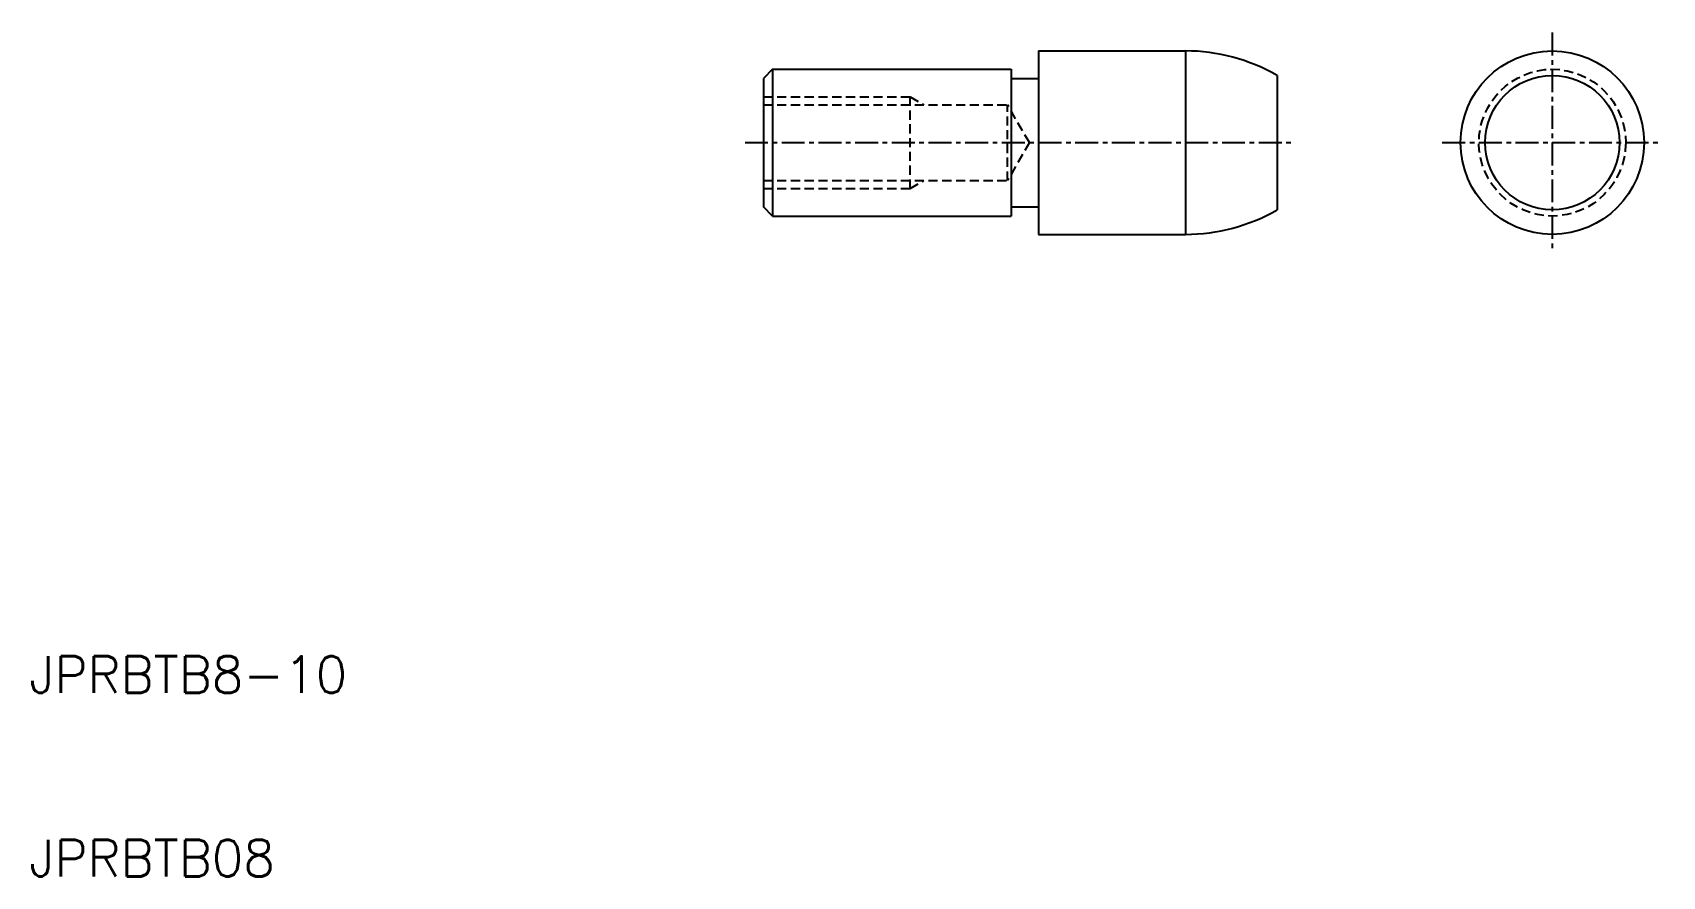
# Model space of a CAD drawing. Extents: x 10.2 to 99, y 10 to 56.
import ezdxf

# ---------------------------------------------------------------- set-up
doc = ezdxf.new("R2010")
doc.units = 0
doc.linetypes.add('CENTER', pattern=[2, 1.25, -0.25, 0.25, -0.25])
doc.linetypes.add('DASHED', pattern=[0.75, 0.5, -0.25])
doc.layers.get('0').update_dxf_attribs({"linetype": 'CONTINUOUS'})
doc.layers.add('CENTER', color=1, linetype='CENTER')
doc.styles.get("Standard").update_dxf_attribs({"font": 'txt.shx'})

msp = doc.modelspace()

# ---------------------------------------------------------------- linework, layer by layer
at = {"color": 7, "linetype": 'CONTINUOUS'}
for p, q in [((65, 55), (73, 55)), ((65, 55), (65, 45)), ((73, 55), (73, 45)), ((50.5, 54), (50, 53.5)), ((50, 53.5), (50, 46.5)), ((50.5, 54), (63.5, 54)), ((50.5, 54), (50.5, 46)), ((63.5, 54), (63.5, 46)), ((63.5, 53.5), (65, 53.5)), ((78, 53.66), (78, 46.34)), ((50.5, 46), (50, 46.5)), ((63.5, 46.5), (65, 46.5)), ((50.5, 46), (63.5, 46)), ((65, 45), (73, 45))]:
    msp.add_line(p, q, dxfattribs=at)
at = {"color": 3, "linetype": 'DASHED'}
for p, q in [((50, 52.5), (58, 52.5)), ((58, 47.5), (58, 52.5)), ((58, 52.5), (58.75, 52.067)), ((50, 52.067), (63.307, 52.067)), ((64.5, 50), (63.307, 52.067)), ((63.307, 47.933), (63.307, 52.067)), ((64.5, 50), (63.307, 47.933)), ((50, 47.933), (63.307, 47.933)), ((50, 47.5), (58, 47.5)), ((58, 47.5), (58.75, 47.933))]:
    msp.add_line(p, q, dxfattribs=at)
at = {"color": 7, "linetype": 'CONTINUOUS'}
for radius in [5, 3.66]:
    msp.add_circle((93, 50), radius, dxfattribs=at)
at = {"color": 3, "linetype": 'DASHED'}
msp.add_circle((93, 50), 4, dxfattribs=at)
at = {"color": 7, "linetype": 'CONTINUOUS'}
for centre, start, end in [((73, 45), 60, 90), ((73, 55), 270, 300)]:
    msp.add_arc(centre, 10, start, end, dxfattribs=at)
at = {"layer": 'CENTER', "color": 1, "linetype": 'CENTER'}
for p, q in [((93, 56), (93, 44)), ((49, 50), (79, 50)), ((87, 50), (99, 50))]:
    msp.add_line(p, q, dxfattribs=at)

# ---------------------------------------------------------------- texts
at = {"color": 7, "linetype": 'CONTINUOUS'}
for s, p in [('JPRBTB8-10', (10, 20)), ('JPRBTB08', (10, 10))]:
    msp.add_text(s, height=2, dxfattribs=at).set_placement(p)

doc.saveas('drawing.dxf')
